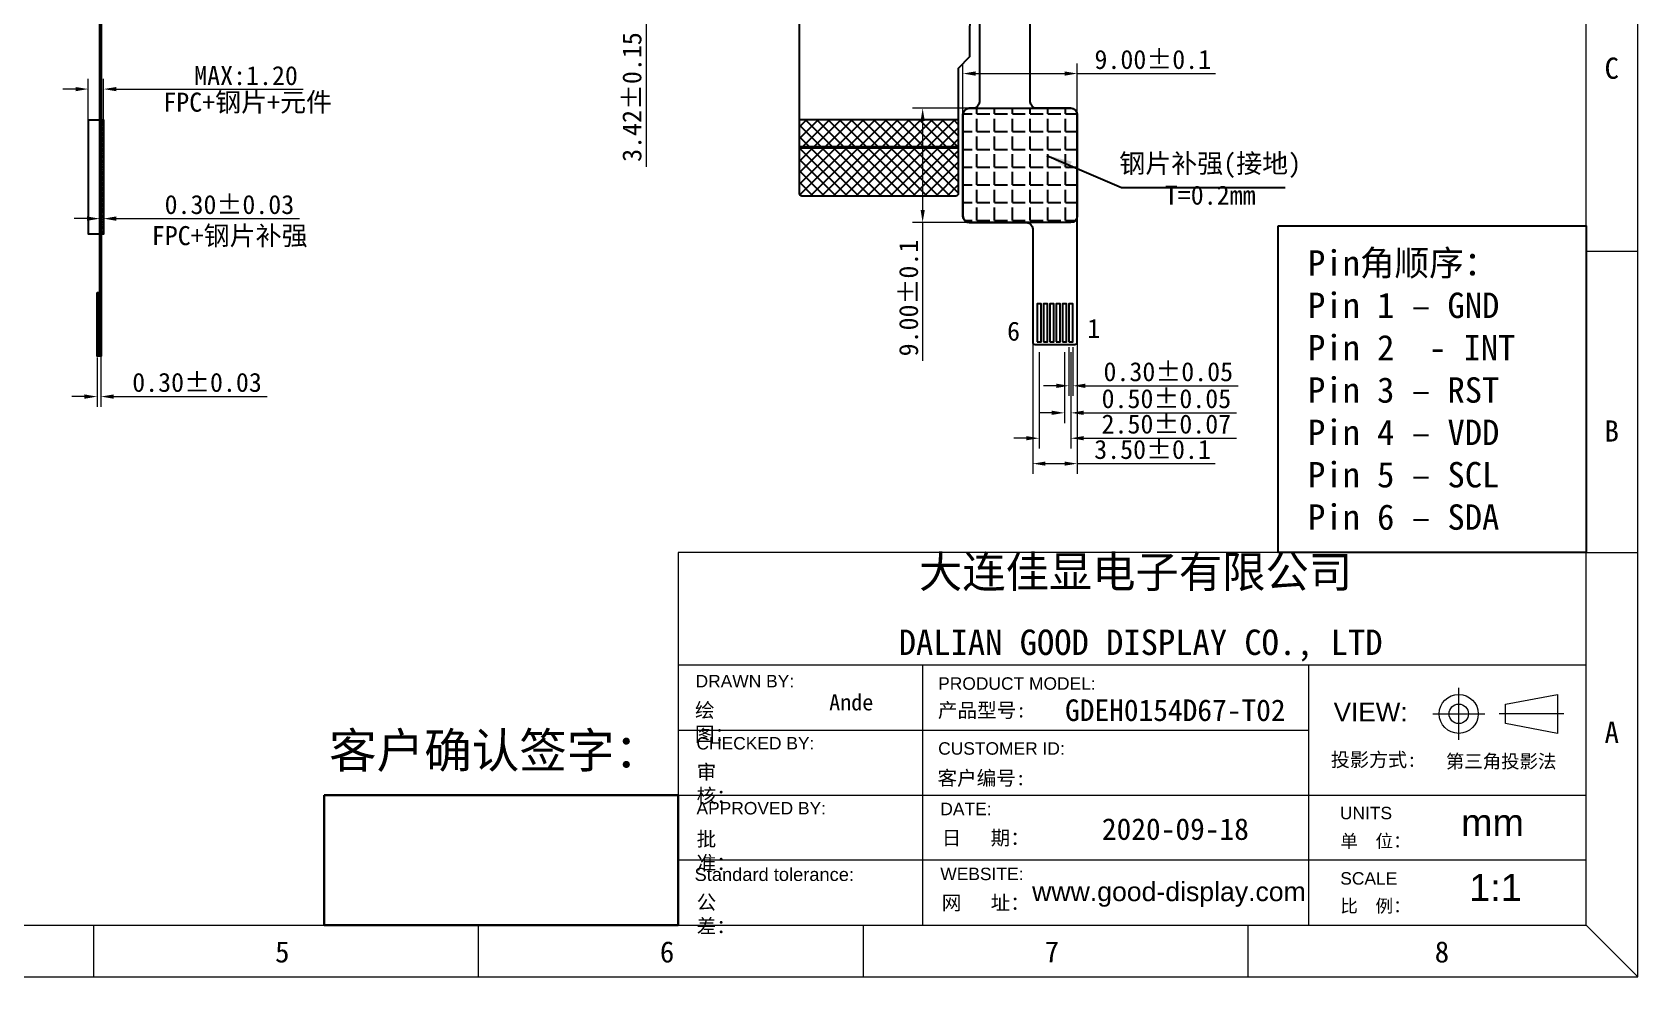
# Model space of a CAD drawing. Header units: millimetres. Extents: x 245 to 10269, y -4261 to 598.
# Drawn here: x 10142.5 to 10268.9, y -4260.6 to -4186.2 of the extents above; entities that cross this region are included whole.
import ezdxf
from ezdxf.enums import TextEntityAlignment as Align

# ---------------------------------------------------------------- set-up
doc = ezdxf.new("R2010")
doc.units = ezdxf.units.MM
doc.header["$LTSCALE"] = 0.2
doc.header["$PDMODE"] = 35
for name, color, linetype in [('DIM', 7, 'Continuous'), ('EMI屏蔽膜', 5, 'Continuous'), ('FILM', 40, 'Continuous'), ('FPC', 5, 'Continuous'), ('STIFFENER', 213, 'Continuous'), ('标注', 4, 'Continuous')]:
    doc.layers.add(name, color=color, linetype=linetype)
doc.layers.add('Sundenal', color=4, linetype='Continuous', lineweight=20)
doc.layers.add('文字', color=2, linetype='Continuous', lineweight=20)
doc.styles.add('_txtstyle_1.50_0_0', font='simsun.ttc', dxfattribs={"height": 1.5})
doc.styles.add('SimSun_txtstyle_2.00_0_0', font='', dxfattribs={"height": 2})
doc.styles.add('SimSun_txtstyle_2.50_0_0', font='', dxfattribs={"height": 2.5})
doc.styles.get("Standard").update_dxf_attribs({"font": 'isocp2.shx', "bigfont": 'extfont2.shx'})
doc.styles.add('STYLE1', font='arial.ttf')
doc.styles.add('宋体', font='')
doc.styles.get('SimSun_txtstyle_2.00_0_0').set_extended_font_data('SimSun')
doc.styles.get('SimSun_txtstyle_2.50_0_0').set_extended_font_data('SimSun')
doc.styles.get('宋体').set_extended_font_data('SimSun')
doc.dimstyles.new('Sundenal', dxfattribs={"dimtxt": 3.5, "dimasz": 2, "dimexe": 1.5, "dimexo": 0.5, "dimtad": 1, "dimdsep": 46, "dimtxsty": 'Standard', "dimcen": 2.5, "dimadec": 0, "dimazin": 0, "dimtm": 1e-09, "dimtfac": 1, "dimtmove": 0, "dimatfit": 3, "dimfxl": 1, "dimarcsym": 0})
doc.dimstyles.new('Sundenal$0', dxfattribs={"dimtxt": 6, "dimasz": 3, "dimexe": 0.8, "dimexo": 0.8, "dimgap": 0.2, "dimtad": 1, "dimzin": 1, "dimdsep": 46, "dimtxsty": '宋体', "dimcen": 2.5, "dimadec": 0, "dimazin": 0, "dimtfac": 1, "dimtofl": 0, "dimtmove": 0, "dimatfit": 3, "dimfxl": 1, "dimtolj": 1, "dimlwd": 13, "dimlwe": 13, "dimarcsym": 0})

# ---------------------------------------------------------------- blocks, each defined once
blk = doc.blocks.new('*D11')
at = {"layer": 'Defpoints', "color": 0, "transparency": 16777216}
for p in [(10148.11, -4200.88), (10147.81, -4201.79), (10148.11, -4201.59)]:
    blk.add_point(p, dxfattribs=at)
at = {"layer": 'DIM', "color": 0, "lineweight": 13, "transparency": 16777216}
for p, q in [((10146.81, -4200.88), (10145.81, -4200.88)), ((10147.81, -4200.99), (10147.81, -4200.08)), ((10148.11, -4200.79), (10148.11, -4200.08)), ((10149.11, -4200.88), (10163.53, -4200.88))]:
    blk.add_line(p, q, dxfattribs=at)
at = {"layer": 'DIM', "color": 0, "transparency": 16777216}
for points in [[(10146.81, -4200.71), (10146.81, -4201.05), (10147.81, -4200.88)], [(10149.11, -4200.71), (10149.11, -4201.05), (10148.11, -4200.88)]]:
    blk.add_solid(points, dxfattribs=at)
at = {"layer": 'DIM', "color": 0, "lineweight": 30, "transparency": 16777216, "insert": (10158.02, -4199.78), "char_height": 1.5, "attachment_point": 5, "style": '宋体'}
blk.add_mtext('\\A1;0.30±0.03', dxfattribs=at)
blk = doc.blocks.new('*D12')
at = {"layer": 'Defpoints', "color": 0, "transparency": 16777216}
for p in [(10147.61, -4211.02), (10147.91, -4210.92), (10147.91, -4214.89)]:
    blk.add_point(p, dxfattribs=at)
at = {"layer": 'DIM', "color": 0, "lineweight": 13, "transparency": 16777216}
for p, q in [((10147.61, -4211.82), (10147.61, -4215.69)), ((10147.91, -4211.72), (10147.91, -4215.69)), ((10146.61, -4214.89), (10145.61, -4214.89)), ((10148.91, -4214.89), (10160.99, -4214.89))]:
    blk.add_line(p, q, dxfattribs=at)
at = {"layer": 'DIM', "color": 0, "transparency": 16777216}
for points in [[(10146.61, -4214.72), (10146.61, -4215.06), (10147.61, -4214.89)], [(10148.91, -4214.72), (10148.91, -4215.06), (10147.91, -4214.89)]]:
    blk.add_solid(points, dxfattribs=at)
at = {"layer": 'DIM', "color": 0, "lineweight": 30, "transparency": 16777216, "insert": (10155.47, -4213.78), "char_height": 1.5, "attachment_point": 5, "style": '宋体'}
blk.add_mtext('\\A1;0.30±0.03', dxfattribs=at)
blk = doc.blocks.new('*D15')
at = {"layer": 'Defpoints', "color": 0, "transparency": 16777216}
for p in [(10148.11, -4190.68), (10146.91, -4194.45), (10148.11, -4194.45)]:
    blk.add_point(p, dxfattribs=at)
at = {"layer": 'DIM', "color": 0, "lineweight": 13, "transparency": 16777216}
for p, q in [((10145.91, -4190.68), (10144.91, -4190.68)), ((10146.91, -4193.65), (10146.91, -4189.88)), ((10148.11, -4193.65), (10148.11, -4189.88)), ((10149.11, -4190.68), (10163.83, -4190.68))]:
    blk.add_line(p, q, dxfattribs=at)
at = {"layer": 'DIM', "color": 0, "transparency": 16777216}
for points in [[(10145.91, -4190.52), (10145.91, -4190.85), (10146.91, -4190.68)], [(10149.11, -4190.52), (10149.11, -4190.85), (10148.11, -4190.68)]]:
    blk.add_solid(points, dxfattribs=at)
at = {"layer": 'DIM', "color": 0, "lineweight": 30, "transparency": 16777216, "insert": (10159.33, -4189.63), "char_height": 1.5, "attachment_point": 5, "style": '宋体'}
blk.add_mtext('\\A1;MAX:1.20', dxfattribs=at)
blk = doc.blocks.new('*D43')
at = {"layer": 'Defpoints', "color": 0, "transparency": 16777216}
for p in [(10224.12, -4210.21), (10224.42, -4210.21), (10224.42, -4214.04)]:
    blk.add_point(p, dxfattribs=at)
at = {"layer": 'DIM', "color": 0, "lineweight": 13, "transparency": 16777216}
for p, q in [((10224.12, -4211.01), (10224.12, -4214.84)), ((10224.42, -4211.01), (10224.42, -4214.84))]:
    blk.add_line(p, q, dxfattribs=at)
at = {"layer": 'DIM', "color": 0, "lineweight": 18, "transparency": 16777216}
for p, q in [((10223.12, -4214.04), (10222.12, -4214.04)), ((10225.42, -4214.04), (10237.45, -4214.04))]:
    blk.add_line(p, q, dxfattribs=at)
at = {"layer": 'DIM', "color": 0, "transparency": 16777216}
for points in [[(10223.12, -4213.87), (10223.12, -4214.21), (10224.12, -4214.04)], [(10225.42, -4213.87), (10225.42, -4214.21), (10224.42, -4214.04)]]:
    blk.add_solid(points, dxfattribs=at)
at = {"layer": 'DIM', "color": 0, "lineweight": 30, "transparency": 16777216, "insert": (10231.94, -4212.94), "char_height": 1.5, "attachment_point": 5, "style": '宋体'}
blk.add_mtext('\\A1;0.30±0.05', dxfattribs=at)
blk = doc.blocks.new('*D44')
at = {"layer": 'Defpoints', "color": 0, "transparency": 16777216}
for p in [(10223.77, -4210.59), (10224.27, -4210.59), (10224.27, -4216.17)]:
    blk.add_point(p, dxfattribs=at)
at = {"layer": 'DIM', "color": 0, "lineweight": 13, "transparency": 16777216}
for p, q in [((10223.77, -4211.39), (10223.77, -4216.97)), ((10224.27, -4211.39), (10224.27, -4216.97))]:
    blk.add_line(p, q, dxfattribs=at)
at = {"layer": 'DIM', "color": 0, "lineweight": 18, "transparency": 16777216}
for p, q in [((10222.77, -4216.17), (10221.77, -4216.17)), ((10225.27, -4216.17), (10237.3, -4216.17))]:
    blk.add_line(p, q, dxfattribs=at)
at = {"layer": 'DIM', "color": 0, "transparency": 16777216}
for points in [[(10222.77, -4216), (10222.77, -4216.33), (10223.77, -4216.17)], [(10225.27, -4216), (10225.27, -4216.33), (10224.27, -4216.17)]]:
    blk.add_solid(points, dxfattribs=at)
at = {"layer": 'DIM', "color": 0, "lineweight": 30, "transparency": 16777216, "insert": (10231.79, -4215.06), "char_height": 1.5, "attachment_point": 5, "style": '宋体'}
blk.add_mtext('\\A1;0.50±0.05', dxfattribs=at)
blk = doc.blocks.new('*D45')
at = {"layer": 'Defpoints', "color": 0, "transparency": 16777216}
for p in [(10221.77, -4210.59), (10224.27, -4210.59), (10224.27, -4218.17)]:
    blk.add_point(p, dxfattribs=at)
at = {"layer": 'DIM', "color": 0, "lineweight": 13, "transparency": 16777216}
for p, q in [((10221.77, -4211.39), (10221.77, -4218.97)), ((10224.27, -4211.39), (10224.27, -4218.97))]:
    blk.add_line(p, q, dxfattribs=at)
at = {"layer": 'DIM', "color": 0, "lineweight": 18, "transparency": 16777216}
for p, q in [((10220.77, -4218.17), (10219.77, -4218.17)), ((10225.27, -4218.17), (10237.3, -4218.17))]:
    blk.add_line(p, q, dxfattribs=at)
at = {"layer": 'DIM', "color": 0, "transparency": 16777216}
for points in [[(10220.77, -4218), (10220.77, -4218.33), (10221.77, -4218.17)], [(10225.27, -4218), (10225.27, -4218.33), (10224.27, -4218.17)]]:
    blk.add_solid(points, dxfattribs=at)
at = {"layer": 'DIM', "color": 0, "lineweight": 30, "transparency": 16777216, "insert": (10231.79, -4217.06), "char_height": 1.5, "attachment_point": 5, "style": '宋体'}
blk.add_mtext('\\A1;2.50±0.07', dxfattribs=at)
blk = doc.blocks.new('*D41')
at = {"layer": 'Defpoints', "color": 0, "transparency": 16777216}
for p in [(10221.27, -4209.36), (10224.77, -4209.36), (10224.77, -4220.17)]:
    blk.add_point(p, dxfattribs=at)
at = {"layer": 'DIM', "color": 0, "lineweight": 13, "transparency": 16777216}
for p, q in [((10221.27, -4210.16), (10221.27, -4220.97)), ((10224.77, -4210.16), (10224.77, -4220.97))]:
    blk.add_line(p, q, dxfattribs=at)
at = {"layer": 'DIM', "color": 0, "lineweight": 18, "transparency": 16777216}
for p, q in [((10222.27, -4220.17), (10223.77, -4220.17)), ((10224.77, -4220.17), (10235.63, -4220.17))]:
    blk.add_line(p, q, dxfattribs=at)
at = {"layer": 'DIM', "color": 0, "transparency": 16777216}
for points in [[(10222.27, -4220), (10222.27, -4220.33), (10221.27, -4220.17)], [(10223.77, -4220), (10223.77, -4220.33), (10224.77, -4220.17)]]:
    blk.add_solid(points, dxfattribs=at)
at = {"layer": 'DIM', "color": 0, "lineweight": 30, "transparency": 16777216, "insert": (10230.7, -4219.06), "char_height": 1.5, "attachment_point": 5, "style": '宋体'}
blk.add_mtext('\\A1;3.50±0.1', dxfattribs=at)
blk = doc.blocks.new('*D42')
at = {"layer": 'Defpoints', "color": 0, "transparency": 16777216}
for p in [(10224.77, -4189.46), (10215.77, -4195.05), (10224.77, -4195.05)]:
    blk.add_point(p, dxfattribs=at)
at = {"layer": 'DIM', "color": 0, "lineweight": 13, "transparency": 16777216}
for p, q in [((10215.77, -4194.25), (10215.77, -4188.66)), ((10224.77, -4194.25), (10224.77, -4188.66))]:
    blk.add_line(p, q, dxfattribs=at)
at = {"layer": 'DIM', "color": 0, "lineweight": 18, "transparency": 16777216}
for p, q in [((10216.77, -4189.46), (10223.77, -4189.46)), ((10224.77, -4189.46), (10235.66, -4189.46))]:
    blk.add_line(p, q, dxfattribs=at)
at = {"layer": 'DIM', "color": 0, "transparency": 16777216}
for points in [[(10216.77, -4189.29), (10216.77, -4189.63), (10215.77, -4189.46)], [(10223.77, -4189.29), (10223.77, -4189.63), (10224.77, -4189.46)]]:
    blk.add_solid(points, dxfattribs=at)
at = {"layer": 'DIM', "color": 0, "lineweight": 30, "transparency": 16777216, "insert": (10230.72, -4188.36), "char_height": 1.5, "attachment_point": 5, "style": '宋体'}
blk.add_mtext('\\A1;9.00±0.1', dxfattribs=at)
blk = doc.blocks.new('*D46')
at = {"layer": 'Defpoints', "color": 0, "transparency": 16777216}
for p in [(10218.26, -4192.19), (10212.6, -4201.19), (10218.26, -4201.19)]:
    blk.add_point(p, dxfattribs=at)
at = {"layer": 'DIM', "color": 0, "lineweight": 13, "transparency": 16777216}
for p, q in [((10217.46, -4192.19), (10211.8, -4192.19)), ((10217.46, -4201.19), (10211.8, -4201.19))]:
    blk.add_line(p, q, dxfattribs=at)
at = {"layer": 'DIM', "color": 0, "lineweight": 18, "transparency": 16777216}
for p, q in [((10212.6, -4193.19), (10212.6, -4200.19)), ((10212.6, -4201.19), (10212.6, -4212.08))]:
    blk.add_line(p, q, dxfattribs=at)
at = {"layer": 'DIM', "color": 0, "transparency": 16777216}
for points in [[(10212.44, -4193.19), (10212.77, -4193.19), (10212.6, -4192.19)], [(10212.44, -4200.19), (10212.77, -4200.19), (10212.6, -4201.19)]]:
    blk.add_solid(points, dxfattribs=at)
at = {"layer": 'DIM', "color": 0, "lineweight": 30, "transparency": 16777216, "insert": (10211.5, -4207.13), "char_height": 1.5, "attachment_point": 5, "rotation": 90, "style": '宋体'}
blk.add_mtext('\\A1;9.00±0.1', dxfattribs=at)
blk = doc.blocks.new('*D50')
at = {"layer": 'Defpoints', "color": 0, "transparency": 16777216}
for p in [(10195.89, -4181.39), (10190.83, -4184.81), (10195.89, -4184.81)]:
    blk.add_point(p, dxfattribs=at)
at = {"layer": 'DIM', "color": 0, "lineweight": 13, "transparency": 16777216}
for p, q in [((10195.09, -4181.39), (10190.03, -4181.39)), ((10195.09, -4184.81), (10190.03, -4184.81))]:
    blk.add_line(p, q, dxfattribs=at)
at = {"layer": 'DIM', "color": 0, "lineweight": 18, "transparency": 16777216}
for p, q in [((10190.83, -4182.39), (10190.83, -4183.81)), ((10190.83, -4184.81), (10190.83, -4196.81))]:
    blk.add_line(p, q, dxfattribs=at)
at = {"layer": 'DIM', "color": 0, "transparency": 16777216}
for points in [[(10190.66, -4182.39), (10190.99, -4182.39), (10190.83, -4181.39)], [(10190.66, -4183.81), (10190.99, -4183.81), (10190.83, -4184.81)]]:
    blk.add_solid(points, dxfattribs=at)
at = {"layer": 'DIM', "color": 0, "lineweight": 30, "transparency": 16777216, "insert": (10189.72, -4191.31), "char_height": 1.5, "attachment_point": 5, "rotation": 90, "style": '宋体'}
blk.add_mtext('\\A1;3.42±0.15', dxfattribs=at)

msp = doc.modelspace()

# ---------------------------------------------------------------- hatches: boundary and pattern name
at = {"layer": 'FPC', "ltscale": 0.2}
h = msp.add_hatch(dxfattribs=at)
h.set_pattern_fill('ANGLE', color=256, scale=0.2, style=0)
h.set_pattern_definition([(0, (618.0828, -239.1237), (0, 1.397), [1.016, -0.381]), (90, (618.0828, -239.1237), (-1.397, 9e-17), [1.016, -0.381])])
edge = h.paths.add_edge_path()
edge.add_line((10224.27015, -4201.18604), (10216.27015, -4201.18604))
edge.add_arc((10216.27015, -4200.68604), 0.5, 180, 270, ccw=False)
edge.add_line((10215.77015, -4200.68604), (10215.77015, -4192.68604))
edge.add_arc((10216.27015, -4192.68604), 0.5, 90, 180, ccw=False)
edge.add_line((10216.27015, -4192.18604), (10224.27015, -4192.18604))
edge.add_arc((10224.27015, -4192.68604), 0.5, 0, 90, ccw=False)
edge.add_line((10224.77015, -4192.68604), (10224.77015, -4200.68604))
edge.add_arc((10224.27015, -4200.68604), 0.5, -90, 0, ccw=False)
at = {"layer": 'FPC', "linetype": 'Continuous'}
h = msp.add_hatch(dxfattribs=at)
h.set_pattern_fill('ANSI37', color=256, scale=0.2, style=0)
h.set_pattern_definition([(45, (513.2723, -3343.16845), (-0.449012806, 0.449012806), []), (135, (513.2723, -3343.16845), (-0.449012806, -0.449012806), [])])
h.paths.add_polyline_path([(10215.40251, -4195.20214), (10215.40251, -4193.10214), (10202.90251, -4193.10214), (10202.90251, -4195.20214)])
h.paths.add_polyline_path([(10202.90251, -4195.30214), (10202.90251, -4198.90214, 0.414213562), (10203.10251, -4199.10214), (10215.20251, -4199.10214, 0.414213562), (10215.40251, -4198.90214), (10215.40251, -4195.30214)])
at = {"layer": 'STIFFENER', "ltscale": 0.1}
h = msp.add_hatch(dxfattribs=at)
h.set_pattern_fill('ANGLE', color=256, scale=0.02, style=0)
h.set_pattern_definition([(0, (752.79863, -526.73722), (0, 0.1397), [0.1016, -0.0381]), (90, (752.79863, -526.73722), (-0.1397, 9e-18), [0.1016, -0.0381])])
h.paths.add_polyline_path([(10147.915, -4193.10409), (10148.115, -4193.10409), (10148.115, -4202.10409), (10147.915, -4202.10409)])
at = {"layer": 'STIFFENER'}
h = msp.add_hatch(dxfattribs=at)
h.set_pattern_fill('ANSI37', color=4, scale=0.02, style=0)
h.set_pattern_definition([(45, (752.498626, -530.93722), (-0.0449012806, 0.0449012806), []), (135, (752.498626, -530.93722), (-0.0449012806, -0.0449012806), [])])
h.paths.add_polyline_path([(10147.615, -4206.70409), (10147.815, -4206.70409), (10147.815, -4211.70409), (10147.615, -4211.70409)])
at = {"layer": '标注', "linetype": 'Continuous'}
msp.add_hatch(color=0, dxfattribs=at).paths.add_polyline_path([(10215.40251, -4195.20214), (10202.90251, -4195.20214), (10202.90251, -4195.30214), (10215.40251, -4195.30214)])

# ---------------------------------------------------------------- linework, layer by layer
at = {"ltscale": 0.2}
msp.add_lwpolyline([(10240.58938, -4201.4509), (10264.83282, -4201.4509), (10264.83282, -4227.16995), (10240.58938, -4227.16995)], close=True, dxfattribs=at)
at = {"layer": 'EMI屏蔽膜', "ltscale": 0.2}
msp.add_lwpolyline([(10147.815, -4182.30409), (10147.915, -4182.30409), (10147.915, -4211.70409), (10147.815, -4211.70409)], close=True, dxfattribs=at)
at = {"layer": 'FILM', "color": 0, "ltscale": 0.2}
msp.add_lwpolyline([(10146.915, -4193.10409), (10147.815, -4193.10409), (10147.815, -4202.10409), (10146.915, -4202.10409)], close=True, dxfattribs=at)
at = {"layer": 'FPC', "linetype": 'Continuous'}
for p, q in [((10215.40251, -4193.10214), (10202.90251, -4193.10214)), ((10202.90251, -4195.20214), (10215.40251, -4195.20214)), ((10202.90251, -4195.30214), (10215.40251, -4195.30214))]:
    msp.add_line(p, q, dxfattribs=at)
at = {"layer": 'FPC', "lineweight": -3, "flags": 128}
msp.add_lwpolyline([(10203.10251, -4183.50129), (10217.56253, -4183.50129, -0.414213562), (10217.76253, -4183.70129), (10217.76253, -4184.40604, -0.414213562), (10217.56253, -4184.60604), (10217.50251, -4184.60604, 0.414213562), (10216.30251, -4185.80604), (10216.30251, -4188.15589), (10215.40251, -4189.05589), (10215.40251, -4198.90214, -0.414213562), (10215.20251, -4199.10214), (10203.10251, -4199.10214, -0.414213562), (10202.90251, -4198.90214), (10202.90251, -4183.70129, -0.414213562)], format="xyb", close=True, dxfattribs=at)
at = {"layer": 'FPC', "ltscale": 0.2}
msp.add_lwpolyline([(10217.07015, -4184.80604), (10217.07015, -4191.68604, -0.414213562), (10216.57015, -4192.18604), (10216.32015, -4192.18604), (10216.27015, -4192.18604, 0.414213562), (10215.77015, -4192.68604), (10215.77015, -4200.68604, 0.414213562), (10216.27015, -4201.18604), (10220.77015, -4201.18604, -0.414213562), (10221.27015, -4201.68604), (10221.27015, -4210.58604, 0.414213562), (10221.47015, -4210.78604), (10224.57015, -4210.78604, 0.414213562), (10224.77015, -4210.58604), (10224.77015, -4192.68604, 0.414213562), (10224.27015, -4192.18604), (10221.57015, -4192.18604, -0.414213562), (10221.07015, -4191.68604), (10221.07015, -4184.80604)], format="xyb", dxfattribs=at)
msp.add_lwpolyline([(10224.27015, -4201.18604), (10216.27015, -4201.18604, -0.414213562), (10215.77015, -4200.68604), (10215.77015, -4192.68604, -0.414213562), (10216.27015, -4192.18604), (10224.27015, -4192.18604, -0.414213562), (10224.77015, -4192.68604), (10224.77015, -4200.68604, -0.414213562)], format="xyb", close=True, dxfattribs=at)
for points in [[(10221.62015, -4210.58604), (10221.92015, -4210.58604), (10221.92015, -4207.58604), (10221.62015, -4207.58604)], [(10222.12015, -4210.58604), (10222.42015, -4210.58604), (10222.42015, -4207.58604), (10222.12015, -4207.58604)], [(10222.62015, -4210.58604), (10222.92015, -4210.58604), (10222.92015, -4207.58604), (10222.62015, -4207.58604)], [(10223.12015, -4210.58604), (10223.42015, -4210.58604), (10223.42015, -4207.58604), (10223.12015, -4207.58604)], [(10223.62015, -4210.58604), (10223.92015, -4210.58604), (10223.92015, -4207.58604), (10223.62015, -4207.58604)], [(10224.12015, -4210.58604), (10224.42015, -4210.58604), (10224.42015, -4207.58604), (10224.12015, -4207.58604)]]:
    msp.add_lwpolyline(points, close=True, dxfattribs=at)
at = {"layer": 'STIFFENER', "ltscale": 0.1}
msp.add_lwpolyline([(10147.915, -4193.10409), (10148.115, -4193.10409), (10148.115, -4202.10409), (10147.915, -4202.10409)], close=True, dxfattribs=at)
at = {"layer": 'STIFFENER', "color": 4}
msp.add_lwpolyline([(10147.615, -4206.70409), (10147.815, -4206.70409), (10147.815, -4211.70409), (10147.615, -4211.70409)], close=True, dxfattribs=at)
at = {"layer": 'Sundenal', "ltscale": 0.2}
msp.add_line((10264.83282, -4256.49208), (10268.91284, -4260.5721), dxfattribs=at)
at = {"layer": 'Sundenal', "color": 4}
msp.add_lwpolyline([(10026.14333, -4260.5721), (10268.91284, -4260.5721), (10268.91284, -4089.21132), (10026.14333, -4089.21132)], close=True, dxfattribs=at)
at = {"layer": 'Sundenal', "ltscale": 0.2}
for points in [[(10264.83282, -4093.29134), (10030.22334, -4093.29134), (10030.22334, -4256.49208), (10264.83282, -4256.49208)], [(10264.83282, -4227.16995), (10193.35836, -4227.16995), (10193.35836, -4256.49208), (10264.83282, -4256.49208)]]:
    msp.add_lwpolyline(points, close=True, dxfattribs=at)
at = {"layer": 'Sundenal', "color": 4}
for points in [[(10264.83282, -4203.45184), (10268.91284, -4203.45184)], [(10264.83282, -4227.16995), (10268.91284, -4227.16995)], [(10264.83282, -4236.04243), (10225.85067, -4236.04243), (10193.35836, -4236.04243)], [(10212.60188, -4236.04243), (10212.60188, -4256.49208)], [(10193.35836, -4241.15484), (10225.85067, -4241.15484), (10242.97415, -4241.15484)], [(10264.83282, -4251.37967), (10225.85067, -4251.37967), (10193.35836, -4251.37967)], [(10147.31988, -4256.49208), (10147.31988, -4260.5721)], [(10177.61401, -4256.49208), (10177.61401, -4260.5721)], [(10207.90815, -4256.49208), (10207.90815, -4260.5721)], [(10238.20229, -4256.49208), (10238.20229, -4260.5721)]]:
    msp.add_lwpolyline(points, dxfattribs=at)
at = {"layer": 'Sundenal', "color": 4, "ltscale": 0.5}
for points in [[(10242.97415, -4236.04243), (10242.97415, -4251.37967), (10242.97415, -4256.49208)], [(10254.80878, -4241.91104), (10254.80878, -4237.82111)], [(10252.76381, -4239.86607), (10256.85375, -4239.86607)], [(10263.09269, -4239.86607), (10257.98028, -4239.86607)], [(10193.35836, -4246.26725), (10225.85067, -4246.26725), (10249.36926, -4246.26725), (10264.83282, -4246.26725)]]:
    msp.add_lwpolyline(points, dxfattribs=at)
msp.add_lwpolyline([(10262.58145, -4238.33235), (10262.58145, -4241.3998), (10258.49152, -4240.63293), (10258.49152, -4239.09921)], close=True, dxfattribs=at)
for radius in [1.53372, 0.76686]:
    msp.add_circle((10254.80878, -4239.86607), radius, dxfattribs=at)
at = {"layer": '文字', "color": 0, "lineweight": 30}
msp.add_lwpolyline([(10165.47172, -4246.26725), (10193.35836, -4246.26725), (10193.35836, -4256.49208), (10165.47172, -4256.49208)], close=True, dxfattribs=at)

# ---------------------------------------------------------------- texts
at = {"layer": 'DIM', "lineweight": 30, "char_height": 1.5, "attachment_point": 2, "style": '宋体'}
for s, insert, width in [('FPC+钢片+元件', (10159.45909, -4190.961), 14.682345), ('钢片补强(接地)\\PT=0.2mm', (10235.23981, -4195.78035), 44.9719472), ('FPC+钢片补强', (10158.04501, -4201.46825), 13.55301), ('6 ', (10219.75851, -4208.98623), 12.8181446), ('1 ', (10226.07718, -4208.77146), 12.8181446)]:
    msp.add_mtext(s, dxfattribs=dict(at, insert=insert, width=width))
at = {"layer": 'DIM', "color": 18, "true_color": 0x000000, "insert": (10242.94087, -4203.37009), "char_height": 2, "width": 24.5226124, "attachment_point": 1, "style": 'SimSun_txtstyle_2.00_0_0'}
msp.add_mtext('{\\C1;Pin角顺序：\\PPin 1 – GND\\PPin 2  - INT\\PPin 3 – RST\\PPin 4 – VDD\\PPin 5 – SCL\\PPin 6 – SDA}', dxfattribs=at)
at = {"layer": 'Sundenal', "color": 4, "style": '宋体'}
for s, p in [('C', (10266.85662, -4189.03851)), ('B', (10266.85662, -4217.59864)), ('A', (10266.85662, -4241.31676)), ('5', (10162.18571, -4258.60302)), ('6', (10192.47985, -4258.60302)), ('7', (10222.77399, -4258.60302)), ('8', (10253.48454, -4258.60302))]:
    msp.add_text(s, height=1.66939, dxfattribs=at).set_placement(p, align=Align.MIDDLE_CENTER)
at = {"layer": 'Sundenal', "color": 4, "true_color": 0x00ffff, "style": '宋体'}
msp.add_text('DALIAN GOOD DISPLAY CO., LTD', height=2, dxfattribs=at).set_placement((10210.71743, -4234.23097), align=Align.MIDDLE_LEFT)
at = {"layer": 'Sundenal', "color": 4, "ltscale": 0.5, "style": 'STYLE1'}
for s, height, p in [('DRAWN BY:', 0.980465, (10194.72202, -4237.28925)), ('VIEW:', 1.470697, (10244.9596, -4239.71725))]:
    msp.add_text(s, height=height, dxfattribs=at).set_placement(p, align=Align.MIDDLE_LEFT)
at = {"layer": 'Sundenal', "color": 4, "style": 'STYLE1'}
for s, p in [('PRODUCT MODEL:', (10213.8224, -4237.47816)), ('CHECKED BY:', (10194.79371, -4242.18004)), ('CUSTOMER ID:', (10213.8224, -4242.59057)), ('APPROVED BY:', (10194.79371, -4247.29246))]:
    msp.add_text(s, height=0.9804649, dxfattribs=at).set_placement(p, align=Align.MIDDLE_LEFT)
for s, p in [('DATE:', (10213.99283, -4247.84428)), ('WEBSITE:', (10213.99283, -4252.95669))]:
    msp.add_text(s, height=0.980465, dxfattribs=at).set_placement(p)
at = {"layer": 'Sundenal', "color": 4, "ltscale": 0.5, "style": 'STYLE1'}
for s, p in [('UNITS', (10245.44984, -4248.16321)), ('SCALE', (10245.4805, -4253.31014))]:
    msp.add_text(s, height=0.980465, dxfattribs=at).set_placement(p)
at = {"layer": 'Sundenal', "color": 4, "true_color": 0x00ffff}
for s, insert, char_height, width, attachment_point, style in [('大连佳显电子有限公司^J', (10212.31199, -4227.43187), 2.5, 110.0317631, 1, 'SimSun_txtstyle_2.50_0_0'), ('{\\fArial|b0|i0|c0|p34;www.good-display.com}', (10231.99419, -4253.10726), 1.5, 15.2758727, 2, '_txtstyle_1.50_0_0')]:
    msp.add_mtext(s, dxfattribs=dict(at, insert=insert, char_height=char_height, width=width, attachment_point=attachment_point, style=style))
at = {"layer": 'Sundenal', "color": 4, "ltscale": 0.5, "attachment_point": 1, "style": 'STYLE1'}
for s, insert, char_height, width in [('{\\fSimSun|b0|i0|c134|p54;绘   图：}', (10194.67797, -4239.01805), 1.1302386, 6.3117181), ('{\\fNSimSun|b0|i0|c134|p49;投影方式:}', (10244.73868, -4242.92586), 1.1012582, 7.5147073), ('{\\fSimSun|b0|i0|c134|p54;审   核：}', (10194.80713, -4243.87363), 1.1302386, 6.460186), ('{\\fArial|b0|i0|c0|p32;mm}', (10254.99571, -4247.35689), 2.1269664, 4.9216214), ('{\\fSimSun|b0|i0|c134|p54;批   准：}', (10194.80713, -4249.15365), 1.1302386, 6.4605964), ('{\\fNSimSun|b0|i0|c134|p49;单  位：}', (10245.47734, -4249.36534), 1.0196835, 5.6197845), ('1:1', (10255.6338, -4252.47382), 2.126966, 4.1029164), ('{\\fSimSun|b0|i0|c134|p54;公    差：  }', (10194.80713, -4254.12852), 1.1302386, 7.2502931), ('{\\fNSimSun|b0|i0|c134|p49;比  例：}', (10245.47734, -4254.47775), 1.0196835, 5.4201808)]:
    msp.add_mtext(s, dxfattribs=dict(at, insert=insert, char_height=char_height, width=width))
at = {"layer": 'Sundenal', "color": 4, "attachment_point": 1, "style": 'STYLE1'}
for s, insert, char_height, width in [('{\\fSimSun|b0|i0|c134|p54;产品型号:}', (10213.80395, -4239.01805), 1.1302386, 7.8109178), ('{\\fSimSun|b0|i0|c134|p54;客户编号:}', (10213.76939, -4244.35683), 1.1302386, 7.3202672), ('{\\fSimSun|b0|i0|c134|p54;日   期：}', (10214.10578, -4249.06066), 1.1302386, 7.6257529), ('{\\fArial|b0|i0|c0|p34;Standard tolerance: }', (10194.64495, -4251.99347), 1.0294831, 12.9890604), ('{\\fSimSun|b0|i0|c134|p54;网   址：}', (10214.10578, -4254.17307), 1.1302386, 7.6257529)]:
    msp.add_mtext(s, dxfattribs=dict(at, insert=insert, char_height=char_height, width=width))
at = {"layer": 'Sundenal', "color": 4, "lineweight": 30, "insert": (10253.79516, -4243.07133), "char_height": 1.063483, "width": 9.6117648, "attachment_point": 1, "style": '宋体'}
msp.add_mtext('第三角投影法', dxfattribs=at)
at = {"layer": '文字', "ltscale": 0.5, "insert": (10206.97768, -4238.31668), "char_height": 1.2761798, "width": 6.3808992, "attachment_point": 2, "style": '宋体'}
msp.add_mtext('{\\fSimSun|b0|i0|c134|p54;Ande}', dxfattribs=at)
at = {"layer": '文字', "width": 14.8887648, "attachment_point": 5, "style": '宋体'}
for s, insert, char_height in [('GDEH0154D67-T02', (10232.49257, -4239.59269), 1.7015731), ('2020-09-18', (10232.50131, -4248.94914), 1.701573)]:
    msp.add_mtext(s, dxfattribs=dict(at, insert=insert, char_height=char_height))
at = {"layer": '文字', "color": 0, "insert": (10178.9705, -4244.43675), "char_height": 2.745224, "width": 29.7386028, "attachment_point": 8, "style": '宋体'}
msp.add_mtext('客户确认签字：', dxfattribs=at)

# ---------------------------------------------------------------- dimensions: what is measured, and where the dimension line sits
at = {"layer": 'DIM', "lineweight": 30}
for base, p1, p2, override, picture, middle in [((10190.82573, -4184.80604), (10195.89343, -4181.38604), (10195.89343, -4184.80604), {"dimtxt": 1.5, "dimasz": 1, "dimgap": 0.3, "dimtol": 1, "dimtp": 0.15, "dimtm": 0.15, "dimlwd": 18}, '*D50', (10189.72156, -4191.31021)), ((10212.60314, -4201.18604), (10218.25686, -4192.18604), (10218.25686, -4201.18604), {"dimtxt": 1.5, "dimasz": 1, "dimgap": 0.3, "dimtol": 1, "dimtp": 0.1, "dimtm": 0.1, "dimlwd": 18}, '*D46', (10211.49897, -4207.13188))]:
    dim = msp.add_linear_dim(base=base, p1=p1, p2=p2, angle=90, dimstyle='Sundenal$0', override=override, dxfattribs=at)
    dim.commit()
    dim.dimension.update_dxf_attribs({"geometry": picture, "text_midpoint": middle})
for base, p1, p2, override, picture, middle in [((10224.77015, -4189.45956), (10215.77015, -4195.05119), (10224.77015, -4195.05119), {"dimtxt": 1.5, "dimasz": 1, "dimgap": 0.3, "dimtol": 1, "dimtp": 0.1, "dimtm": 0.1, "dimlwd": 18}, '*D42', (10230.71599, -4188.35539)), ((10224.77015, -4220.1672), (10221.27015, -4209.35596), (10224.77015, -4209.35596), {"dimtxt": 1.5, "dimasz": 1, "dimgap": 0.3, "dimtol": 1, "dimtp": 0.1, "dimtm": 0.1, "dimlwd": 18}, '*D41', (10230.69932, -4219.06303)), ((10224.27015, -4218.1672), (10221.77015, -4210.58604), (10224.27015, -4210.58604), {"dimtxt": 1.5, "dimasz": 1, "dimgap": 0.3, "dimtol": 1, "dimtp": 0.07, "dimtm": 0.07, "dimlwd": 18}, '*D45', (10231.78682, -4217.06303)), ((10224.27015, -4216.1672), (10223.77015, -4210.58604), (10224.27015, -4210.58604), {"dimtxt": 1.5, "dimasz": 1, "dimgap": 0.3, "dimtol": 1, "dimtp": 0.05, "dimtm": 0.05, "dimlwd": 18}, '*D44', (10231.78682, -4215.06303)), ((10224.42015, -4214.04157), (10224.12015, -4210.20916), (10224.42015, -4210.20916), {"dimtxt": 1.5, "dimasz": 1, "dimgap": 0.3, "dimtol": 1, "dimtp": 0.05, "dimtm": 0.05, "dimlwd": 18}, '*D43', (10231.93682, -4212.93741))]:
    dim = msp.add_linear_dim(base=base, p1=p1, p2=p2, dimstyle='Sundenal$0', override=override, dxfattribs=at)
    dim.commit()
    dim.dimension.update_dxf_attribs({"geometry": picture, "text_midpoint": middle})
dim = msp.add_linear_dim(base=(10148.115, -4190.68486), p1=(10146.915, -4194.44703), p2=(10148.115, -4194.44703), text='MAX:<>', dimstyle='Sundenal$0', override={"dimtxt": 1.5, "dimasz": 1, "dimgap": 0.3, "dimlfac": 1, "dimtol": 0, "dimlim": 0, "dimtp": 0.03, "dimtm": 0.03}, dxfattribs=at)
dim.commit()
dim.dimension.update_dxf_attribs({"geometry": '*D15', "text_midpoint": (10159.33166, -4190.68486), "dimtype": 160})
for base, p1, p2, picture, middle in [((10148.115, -4200.88134), (10147.815, -4201.79362), (10148.115, -4201.59299), '*D11', (10158.01759, -4200.88134)), ((10147.915, -4214.88913), (10147.615, -4211.02335), (10147.915, -4210.92335), '*D12', (10155.47207, -4214.88913))]:
    dim = msp.add_linear_dim(base=base, p1=p1, p2=p2, dimstyle='Sundenal$0', override={"dimtxt": 1.5, "dimasz": 1, "dimgap": 0.3, "dimlfac": 1, "dimtol": 1, "dimlim": 0, "dimtp": 0.03, "dimtm": 0.03}, dxfattribs=at)
    dim.commit()
    dim.dimension.update_dxf_attribs({"geometry": picture, "text_midpoint": middle, "dimtype": 160})

# ---------------------------------------------------------------- leaders
at = {"layer": 'DIM', "ltscale": 0.2}
msp.add_leader([(10222.37819, -4195.89772), (10228.25395, -4198.41702), (10241.13221, -4198.41702)], dimstyle='Sundenal', override={"dimgap": 0.625, "dimtad": 0, "dimfxl": 0.8}, dxfattribs=at)

doc.saveas('drawing.dxf')
